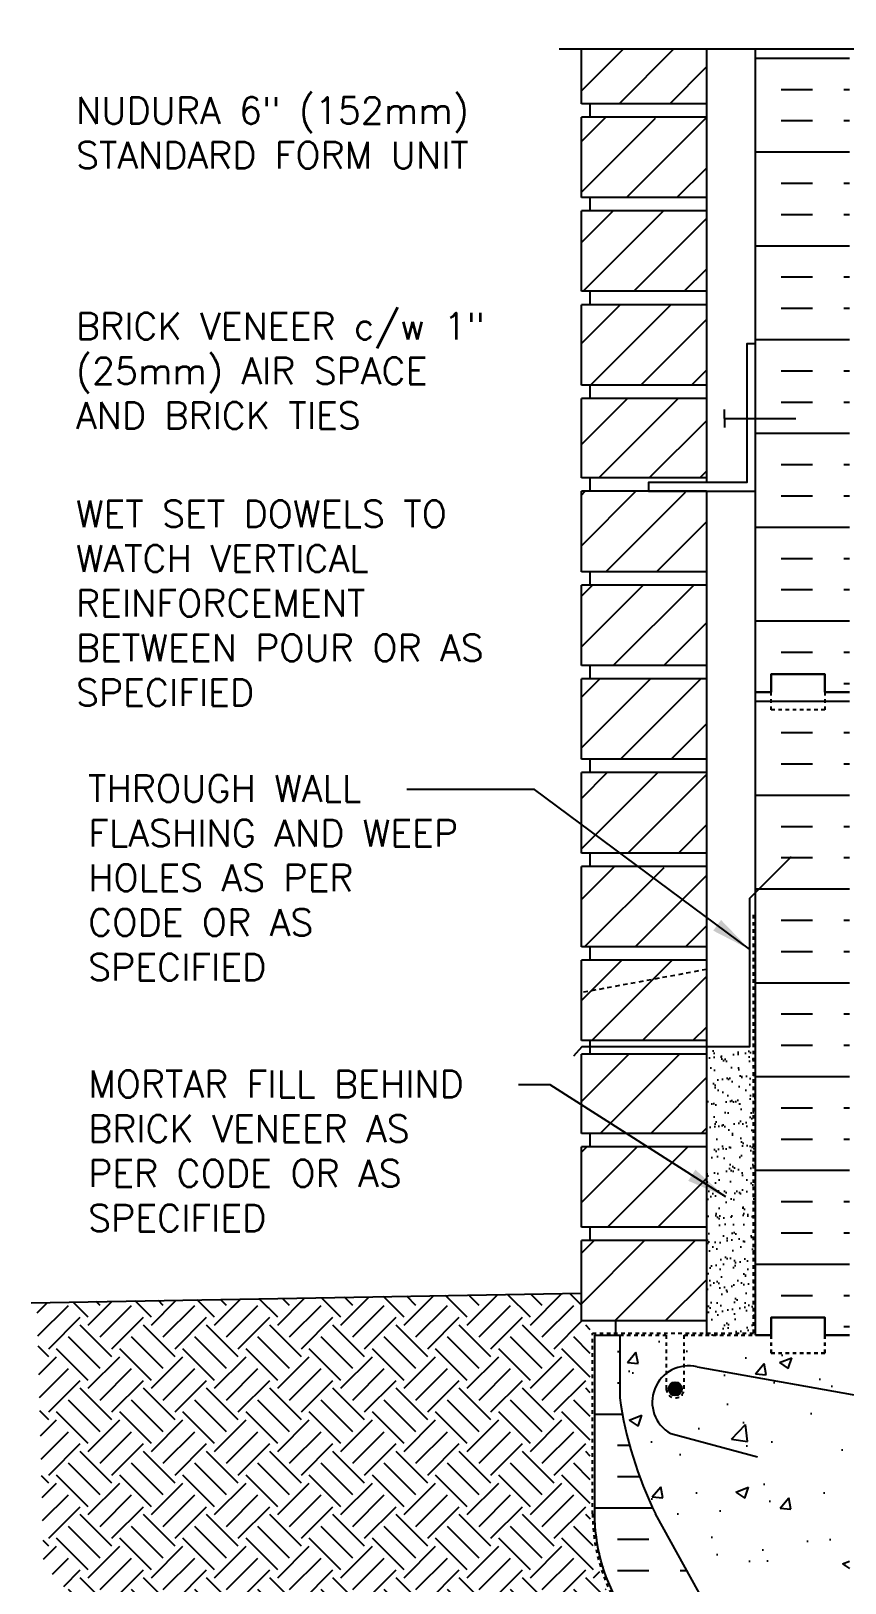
# Model space of a CAD drawing. Header units: inches. Extents: x 25.8 to 77.9, y -14.5 to 56.3.
# Drawn here: x 25.78 to 48.55, y 12.32 to 55.75 of the extents above; entities that cross this region are included whole.
import ezdxf

# ---------------------------------------------------------------- set-up
doc = ezdxf.new("R2010")
doc.units = ezdxf.units.IN
doc.header["$LTSCALE"] = 0.5
doc.header["$MEASUREMENT"] = 0
for name, pattern in [('DASHED2', [0.375, 0.25, -0.125]), ('DASHEDX2', [1.5, 1, -0.5]), ('HIDDEN2', [0.1875, 0.125, -0.0625])]:
    doc.linetypes.add(name, pattern=pattern)
for name, color, linetype in [('HATCH', 12, 'Continuous'), ('Hidden2', 12, 'HIDDEN2'), ('line25', 2, 'Continuous'), ('LINE3', 3, 'Continuous'), ('LINE50', 5, 'Continuous'), ('LINE9', 9, 'Continuous'), ('TEXT', 4, 'Continuous')]:
    doc.layers.add(name, color=color, linetype=linetype)
doc.styles.add('DIM', font='romans.shx', dxfattribs={"width": 0.7})
doc.styles.add('ROMANS', font='romans.shx', dxfattribs={"height": 1.125})
doc.dimstyles.new('ext_12', dxfattribs={"dimscale": 12, "dimtxt": 0.09375, "dimasz": 0.09375, "dimexe": 0.09375, "dimexo": 0.0625, "dimgap": 0.0625, "dimtad": 1, "dimdec": 1, "dimzin": 3, "dimdsep": 46, "dimlunit": 4, "dimtxsty": 'DIM', "dimcen": 0.09, "dimdle": 0.09375, "dimclrt": 4, "dimadec": 0, "dimazin": 0, "dimtfac": 1, "dimtdec": 1, "dimtmove": 2, "dimatfit": 3, "dimfxl": 1, "dimfrac": 2, "dimtolj": 1, "dimtzin": 0, "dimarcsym": 0})

msp = doc.modelspace()

# ---------------------------------------------------------------- hatches: boundary and pattern name
at = {"layer": 'HATCH'}
h = msp.add_hatch(dxfattribs=at)
h.set_pattern_fill('INSUL', color=256, scale=7, style=0)
h.set_pattern_definition([(0, (-2877.4856, -359.7554), (0, 2.625), []), (0, (-2877.4856, -358.8804), (0, 2.625), [0.875, -0.875]), (0, (-2877.4856, -358.0054), (0, 2.625), [0.875, -0.875])])
h.paths.add_polyline_path([(46.051, 37.254), (46.488, 37.254), (46.488, 37.754), (47.988, 37.754), (47.988, 37.254), (48.676, 37.254), (48.676, 55.254), (47.988, 55.254), (47.988, 55.754), (46.488, 55.754), (46.488, 55.254), (46.051, 55.254)])
h = msp.add_hatch(dxfattribs=at)
h.set_pattern_fill('ANSI31', color=256, scale=8, style=0)
h.set_pattern_definition([(45, (34.8746, -11.6206), (-0.707107, 0.707107), [])])
h.paths.add_polyline_path([(44.676, 21.904), (41.176, 21.904), (41.176, 19.654), (44.676, 19.654)])
h.paths.add_polyline_path([(44.676, 24.529), (41.176, 24.529), (41.176, 22.279), (44.676, 22.279)])
h.paths.add_polyline_path([(44.676, 27.124), (41.176, 27.124), (41.176, 24.904), (44.676, 24.904)])
h.paths.add_polyline_path([(44.676, 29.749), (41.176, 29.749), (41.176, 27.499), (44.676, 27.499)])
h.paths.add_polyline_path([(44.676, 32.349), (43.051, 32.349), (43.051, 32.374), (41.176, 32.374), (41.176, 30.124), (44.676, 30.124)])
h.paths.add_polyline_path([(44.676, 34.999), (41.176, 34.999), (41.176, 32.749), (44.676, 32.749)])
h.paths.add_polyline_path([(44.676, 37.624), (41.176, 37.624), (41.176, 35.374), (44.676, 35.374)])
h.paths.add_polyline_path([(44.676, 40.249), (41.176, 40.249), (41.176, 37.999), (44.676, 37.999)])
h.paths.add_polyline_path([(44.676, 42.849), (43.051, 42.849), (43.051, 42.874), (41.176, 42.874), (41.176, 40.624), (44.676, 40.624)])
h.paths.add_polyline_path([(44.676, 45.47), (41.176, 45.47), (41.176, 43.249), (44.676, 43.249)])
h.paths.add_polyline_path([(44.676, 48.095), (41.176, 48.095), (41.176, 45.845), (44.676, 45.845)])
h.paths.add_polyline_path([(44.676, 50.72), (41.176, 50.72), (41.176, 48.47), (44.676, 48.47)])
h.paths.add_polyline_path([(44.676, 53.32), (43.051, 53.32), (43.051, 53.345), (41.176, 53.345), (41.176, 51.095), (44.676, 51.095)])
h.paths.add_polyline_path([(44.676, 55.254), (41.176, 55.254), (41.176, 53.72), (44.676, 53.72)])
h = msp.add_hatch(dxfattribs=at)
h.set_pattern_fill('INSUL', color=256, scale=7, style=0)
h.set_pattern_definition([(0, (-2877.4856, -377.7554), (0, 2.625), []), (0, (-2877.4856, -376.8804), (0, 2.625), [0.875, -0.875]), (0, (-2877.4856, -376.0054), (0, 2.625), [0.875, -0.875])])
h.paths.add_polyline_path([(46.051, 19.254), (46.488, 19.254), (46.488, 19.754), (47.988, 19.754), (47.988, 19.254), (48.676, 19.254), (48.676, 37.254), (47.988, 37.254), (47.988, 37.754), (46.488, 37.754), (46.488, 37.254), (46.051, 37.254)])
h = msp.add_hatch(dxfattribs=at)
h.set_pattern_fill('AR-SAND', color=256, scale=0.25, style=0)
h.set_pattern_definition([(37.5, (-40.90673, 50.69425), (-0.0157483, 0.481706), [0, -0.38, 0, -0.425, 0, -0.40625]), (7.5, (-40.9067, 50.69425), (0.442444, 0.7055365), [0, -0.205, 0, -0.3425, 0, -0.13125]), (327.5, (-41.21423, 50.69425), (0.7785355, 0.0014148), [0, -0.125, 0, -0.45, 0, -0.5875]), (317.5, (-41.2142, 50.69425), (0.7515317, 0.219419), [0, -0.0625, 0, -0.295, 0, -0.3375])])
h.paths.add_polyline_path([(46.051, 27.324), (45.877, 27.324), (44.676, 27.324), (44.676, 19.254), (46.051, 19.254)])
h = msp.add_hatch(dxfattribs=at)
h.set_pattern_fill('EARTH', color=256, scale=5, angle=45, style=0)
h.set_pattern_definition([(45, (-40.9067, 50.6942), (1e-16, 1.767767), [1.25, -1.25]), (45, (-41.2382, 51.0257), (1e-16, 1.767767), [1.25, -1.25]), (45, (-41.5696, 51.3572), (1e-16, 1.767767), [1.25, -1.25]), (135, (-41.5696, 51.5781), (-1.767767, 2e-16), [1.25, -1.25]), (135, (-41.2382, 51.9096), (-1.767767, 2e-16), [1.25, -1.25]), (135, (-40.9067, 52.241), (-1.767767, 2e-16), [1.25, -1.25])])
edge = h.paths.add_edge_path()
edge.add_line((36.823, 9.404), (36.823, 8.056))
edge.add_line((36.823, 8.056), (40.866, 8.056))
edge.add_line((40.866, 8.056), (40.866, 6.231))
edge.add_line((40.866, 6.231), (42.373, 6.182))
edge.add_line((42.373, 6.182), (42.448, 6.133))
edge.add_line((42.448, 6.133), (42.523, 6.083))
edge.add_line((42.523, 6.083), (42.598, 6.032))
edge.add_line((42.598, 6.032), (42.671, 5.981))
edge.add_line((42.671, 5.981), (42.744, 5.929))
edge.add_line((42.744, 5.929), (42.816, 5.876))
edge.add_line((42.816, 5.876), (42.887, 5.823))
edge.add_line((42.887, 5.823), (42.957, 5.769))
edge.add_line((42.957, 5.769), (43.026, 5.714))
edge.add_line((43.026, 5.714), (43.094, 5.659))
edge.add_line((43.094, 5.659), (43.162, 5.603))
edge.add_line((43.162, 5.603), (43.228, 5.546))
edge.add_line((43.228, 5.546), (43.294, 5.488))
edge.add_line((43.294, 5.488), (43.359, 5.43))
edge.add_line((43.359, 5.43), (43.422, 5.371))
edge.add_line((43.422, 5.371), (43.485, 5.311))
edge.add_line((43.485, 5.311), (43.547, 5.251))
edge.add_line((43.547, 5.251), (43.608, 5.19))
edge.add_line((43.608, 5.19), (43.668, 5.128))
edge.add_line((43.668, 5.128), (43.727, 5.065))
edge.add_line((43.727, 5.065), (43.784, 5.001))
edge.add_line((43.784, 5.001), (43.841, 4.937))
edge.add_line((43.841, 4.937), (43.897, 4.872))
edge.add_line((43.897, 4.872), (43.952, 4.806))
edge.add_line((43.952, 4.806), (44.005, 4.739))
edge.add_line((44.005, 4.739), (44.058, 4.672))
edge.add_line((44.058, 4.672), (44.109, 4.603))
edge.add_line((44.109, 4.603), (44.16, 4.534))
edge.add_line((44.16, 4.534), (44.209, 4.464))
edge.add_line((44.209, 4.464), (44.257, 4.394))
edge.add_line((44.257, 4.394), (44.304, 4.322))
edge.add_line((44.304, 4.322), (44.35, 4.25))
edge.add_line((44.35, 4.25), (44.395, 4.176))
edge.add_line((44.395, 4.176), (44.438, 4.102))
edge.add_line((44.438, 4.102), (44.48, 4.027))
edge.add_line((44.48, 4.027), (44.521, 3.951))
edge.add_line((44.521, 3.951), (44.561, 3.874))
edge.add_line((44.561, 3.874), (44.6, 3.796))
edge.add_line((44.6, 3.796), (44.637, 3.718))
edge.add_line((44.637, 3.718), (44.674, 3.638))
edge.add_line((44.674, 3.638), (44.708, 3.558))
edge.add_line((44.708, 3.558), (44.742, 3.477))
edge.add_line((44.742, 3.477), (44.775, 3.394))
edge.add_line((44.775, 3.394), (44.806, 3.311))
edge.add_line((44.806, 3.311), (44.836, 3.228))
edge.add_line((44.836, 3.228), (44.865, 3.143))
edge.add_line((44.865, 3.143), (44.893, 3.058))
edge.add_line((44.893, 3.058), (44.921, 2.972))
edge.add_line((44.921, 2.972), (44.947, 2.885))
edge.add_line((44.947, 2.885), (44.972, 2.798))
edge.add_line((44.972, 2.798), (44.997, 2.71))
edge.add_line((44.997, 2.71), (45.021, 2.622))
edge.add_line((45.021, 2.622), (45.044, 2.533))
edge.add_line((45.044, 2.533), (45.066, 2.444))
edge.add_line((45.066, 2.444), (45.088, 2.354))
edge.add_line((45.088, 2.354), (45.109, 2.264))
edge.add_line((45.109, 2.264), (45.13, 2.173))
edge.add_line((45.13, 2.173), (45.15, 2.082))
edge.add_line((45.15, 2.082), (45.17, 1.991))
edge.add_line((45.17, 1.991), (45.19, 1.9))
edge.add_line((45.19, 1.9), (45.209, 1.808))
edge.add_line((45.209, 1.808), (45.227, 1.716))
edge.add_line((45.227, 1.716), (45.246, 1.624))
edge.add_line((45.246, 1.624), (45.264, 1.531))
edge.add_line((45.264, 1.531), (45.283, 1.439))
edge.add_line((45.283, 1.439), (45.301, 1.347))
edge.add_line((45.301, 1.347), (45.319, 1.254))
edge.add_line((45.319, 1.254), (45.991, 1.254))
edge.add_line((45.991, 1.254), (45.991, 5.137))
edge.add_arc((45.039, 5.154), 0.952, 358.9548, 381.9741)
edge.add_line((45.922, 5.51), (44.654, 7.596))
edge.add_line((44.654, 7.596), (44.511, 7.596))
edge.add_line((44.511, 7.596), (42.113, 11.69))
edge.add_arc((46.551, 14.254), 5.125, 180, 210.0158, ccw=False)
edge.add_line((41.426, 14.254), (41.426, 19.654))
edge.add_line((41.426, 19.654), (41.176, 19.654))
edge.add_line((41.176, 19.654), (41.176, 20.432))
edge.add_line((41.176, 20.432), (25.943, 20.166))
edge.add_line((25.943, 20.166), (26.132, 12.839))
edge.add_line((26.132, 12.839), (26.195, 12.77))
edge.add_line((26.195, 12.77), (26.257, 12.701))
edge.add_line((26.257, 12.701), (26.32, 12.632))
edge.add_line((26.32, 12.632), (26.382, 12.563))
edge.add_line((26.382, 12.563), (26.445, 12.494))
edge.add_line((26.445, 12.494), (26.508, 12.425))
edge.add_line((26.508, 12.425), (26.571, 12.357))
edge.add_line((26.571, 12.357), (26.634, 12.289))
edge.add_line((26.634, 12.289), (26.697, 12.221))
edge.add_line((26.697, 12.221), (26.76, 12.154))
edge.add_line((26.76, 12.154), (26.824, 12.087))
edge.add_line((26.824, 12.087), (26.887, 12.021))
edge.add_line((26.887, 12.021), (26.951, 11.954))
edge.add_line((26.951, 11.954), (27.016, 11.889))
edge.add_line((27.016, 11.889), (27.08, 11.824))
edge.add_line((27.08, 11.824), (27.145, 11.759))
edge.add_line((27.145, 11.759), (27.21, 11.695))
edge.add_line((27.21, 11.695), (27.276, 11.632))
edge.add_line((27.276, 11.632), (27.342, 11.569))
edge.add_line((27.342, 11.569), (27.408, 11.507))
edge.add_line((27.408, 11.507), (27.475, 11.446))
edge.add_line((27.475, 11.446), (27.542, 11.386))
edge.add_line((27.542, 11.386), (27.609, 11.326))
edge.add_line((27.609, 11.326), (27.677, 11.267))
edge.add_line((27.677, 11.267), (27.745, 11.209))
edge.add_line((27.745, 11.209), (27.814, 11.152))
edge.add_line((27.814, 11.152), (27.883, 11.096))
edge.add_line((27.883, 11.096), (27.953, 11.041))
edge.add_line((27.953, 11.041), (28.024, 10.987))
edge.add_line((28.024, 10.987), (28.095, 10.934))
edge.add_line((28.095, 10.934), (28.166, 10.882))
edge.add_line((28.166, 10.882), (28.238, 10.83))
edge.add_line((28.238, 10.83), (28.31, 10.78))
edge.add_line((28.31, 10.78), (28.383, 10.73))
edge.add_line((28.383, 10.73), (28.456, 10.682))
edge.add_line((28.456, 10.682), (28.53, 10.634))
edge.add_line((28.53, 10.634), (28.604, 10.587))
edge.add_line((28.604, 10.587), (28.679, 10.541))
edge.add_line((28.679, 10.541), (28.754, 10.496))
edge.add_line((28.754, 10.496), (28.762, 10.491))
edge.add_line((28.762, 10.491), (32.045, 10.399))
edge.add_line((32.045, 10.399), (32.045, 9.404))
edge.add_line((32.045, 9.404), (36.823, 9.404))
h = msp.add_hatch(dxfattribs=at)
h.set_pattern_fill('INSUL', color=256, scale=7, style=0)
h.set_pattern_definition([(0, (-2953.8148, -421.328), (0, 2.625), []), (0, (-2953.8148, -420.453), (0, 2.625), [0.875, -0.875]), (0, (-2953.8148, -419.578), (0, 2.625), [0.875, -0.875])])
h.paths.add_polyline_path([(43.251, 14.254, -0.079579), (42.251, 17.504), (42.251, 19.254), (41.551, 19.254), (41.551, 14.254, 0.131652), (42.221, 11.754), (45.959, 5.604, -0.10438), (46.051, 5.129), (46.051, 1.254), (46.488, 1.254), (46.488, 1.754), (47.988, 1.754), (47.988, 1.254), (48.676, 1.254), (48.676, 4.504), (48.426, 4.504), (48.426, 4.879)])
h = msp.add_hatch(dxfattribs=at)
h.set_pattern_fill('AR-CONC', color=256, scale=0.5, style=0)
h.paths.add_polyline_path([(48.426, 4.879), (48.426, 4.504), (48.676, 4.504), (48.676, 17.755), (44.764, 18.454, 0.119457), (44.051, 18.407), (44.051, 17.754, -1), (43.551, 17.754), (43.551, 19.254), (42.251, 19.254), (42.251, 17.504, 0.079579), (43.251, 14.254)])
h.paths.add_polyline_path([(48.676, 19.254), (47.988, 19.254), (47.988, 18.754), (46.488, 18.754), (46.488, 19.254), (46.051, 19.254), (44.051, 19.254), (44.051, 18.407, -0.119457), (44.764, 18.454), (48.676, 17.755)], flags=17)
at = {"layer": 'LINE3'}
msp.add_hatch(color=256, dxfattribs=at).paths.add_polyline_path([(43.613, 17.754, 1), (43.988, 17.754, 1)])

# ---------------------------------------------------------------- linework, layer by layer
at = {"layer": 'Hidden2', "color": 9}
for p, q in [((42.251, 19.254), (43.551, 19.254)), ((44.051, 19.254), (46.051, 19.254))]:
    msp.add_line(p, q, dxfattribs=at)
at = {"layer": 'Hidden2'}
for p, q in [((42.251, 19.254), (43.551, 19.254)), ((43.551, 19.254), (43.551, 17.754)), ((44.051, 19.254), (46.051, 19.254)), ((44.051, 17.754), (44.051, 19.254))]:
    msp.add_line(p, q, dxfattribs=at)
msp.add_arc((43.801, 17.754), 0.25, 180, 0, dxfattribs=at)
at = {"layer": 'line25'}
for p, q in [((41.176, 53.72), (41.176, 55.254)), ((44.676, 55.254), (44.676, 43.124)), ((44.676, 53.72), (41.176, 53.72)), ((41.426, 53.345), (41.426, 53.72)), ((41.176, 51.095), (41.176, 53.345)), ((44.676, 53.345), (41.176, 53.345)), ((44.676, 51.095), (41.176, 51.095)), ((41.426, 50.72), (41.426, 51.095)), ((44.676, 50.72), (41.176, 50.72)), ((41.176, 48.47), (41.176, 50.72)), ((44.676, 48.47), (41.176, 48.47)), ((41.426, 48.095), (41.426, 48.47)), ((41.176, 45.845), (41.176, 48.095)), ((44.676, 48.095), (41.176, 48.095)), ((44.676, 45.845), (41.176, 45.845)), ((41.426, 45.47), (41.426, 45.845)), ((41.176, 43.249), (41.176, 45.47)), ((44.676, 45.47), (41.176, 45.47)), ((44.676, 43.249), (41.176, 43.249)), ((41.426, 42.874), (41.426, 43.249)), ((41.176, 40.624), (41.176, 42.874)), ((44.676, 42.874), (41.176, 42.874)), ((44.676, 42.874), (44.676, 19.279)), ((44.676, 40.624), (41.176, 40.624)), ((41.426, 40.249), (41.426, 40.624)), ((41.176, 37.999), (41.176, 40.249)), ((44.676, 40.249), (41.176, 40.249)), ((44.676, 37.999), (41.176, 37.999)), ((41.426, 37.624), (41.426, 37.999)), ((44.676, 37.624), (41.176, 37.624)), ((41.176, 35.374), (41.176, 37.624)), ((44.676, 35.374), (41.176, 35.374)), ((41.426, 34.999), (41.426, 35.374)), ((44.676, 34.999), (41.176, 34.999)), ((41.176, 32.749), (41.176, 34.999)), ((44.676, 32.749), (41.176, 32.749)), ((41.426, 32.374), (41.426, 32.749)), ((44.676, 32.374), (41.176, 32.374)), ((41.176, 30.124), (41.176, 32.374)), ((44.676, 30.124), (41.176, 30.124)), ((41.426, 29.749), (41.426, 30.124)), ((44.676, 29.749), (41.176, 29.749)), ((41.176, 27.499), (41.176, 29.749)), ((44.676, 27.499), (41.176, 27.499)), ((41.426, 27.124), (41.426, 27.499)), ((44.676, 27.124), (41.176, 27.124)), ((41.176, 24.904), (41.176, 27.124)), ((44.676, 24.904), (41.176, 24.904)), ((41.426, 24.529), (41.426, 24.904)), ((44.676, 24.529), (41.176, 24.529)), ((41.176, 22.279), (41.176, 24.529)), ((44.676, 22.279), (41.176, 22.279)), ((41.426, 21.904), (41.426, 22.279)), ((44.676, 21.904), (41.176, 21.904)), ((41.176, 19.654), (41.176, 21.904)), ((44.676, 19.654), (41.176, 19.654)), ((42.126, 19.654), (42.126, 19.279)), ((42.251, 19.254), (42.251, 17.504)), ((48.426, 4.879), (43.251, 14.254))]:
    msp.add_line(p, q, dxfattribs=at)
msp.add_arc((52.896, 19.001), 10.75, 188.0028, 206.2026, dxfattribs=at)
at = {"layer": 'LINE3'}
for p, q in [((44.412, 18.368), (51.935, 17.025)), ((43.674, 16.503), (46.107, 15.851))]:
    msp.add_line(p, q, dxfattribs=at)
msp.add_circle((43.801, 17.754), 0.188, dxfattribs=at)
msp.add_arc((44.17, 17.385), 1.012, 76.184, 240.6907, dxfattribs=at)
at = {"layer": 'LINE50'}
for p, q in [((46.051, 37.254), (46.051, 55.254)), ((46.051, 19.254), (46.051, 37.254)), ((25.776, 20.163), (41.176, 20.432))]:
    msp.add_line(p, q, dxfattribs=at)
for points in [[(46.051, 37.254), (46.488, 37.254), (46.488, 37.754), (47.988, 37.754), (47.988, 37.254), (48.676, 37.254)], [(48.676, 37.254), (47.988, 37.254), (47.988, 37.754), (46.488, 37.754), (46.488, 37.254), (46.051, 37.254)], [(48.676, 19.254), (47.988, 19.254), (47.988, 19.754), (46.488, 19.754), (46.488, 19.254), (46.051, 19.254)], [(46.051, 19.254), (46.488, 19.254), (46.488, 19.754), (47.988, 19.754), (47.988, 19.254), (48.676, 19.254)], [(46.051, 19.254), (46.488, 19.254), (46.488, 19.754), (47.988, 19.754), (47.988, 19.254), (48.676, 19.254)]]:
    msp.add_lwpolyline(points, dxfattribs=at)
msp.add_lwpolyline([(46.051, 1.254), (46.051, 5.129, 0.10438), (45.959, 5.604), (42.221, 11.754, -0.131652), (41.551, 14.254), (41.551, 19.254), (42.251, 19.254)], format="xyb", dxfattribs=at)
at = {"layer": 'LINE9'}
for p, q in [((40.551, 55.254), (50.676, 55.254)), ((45.176, 44.912), (45.176, 45.162)), ((45.176, 44.912), (47.176, 44.912)), ((45.176, 44.912), (45.176, 44.662)), ((45.877, 31.474), (47.051, 32.648))]:
    msp.add_line(p, q, dxfattribs=at)
at = {"layer": 'LINE9', "linetype": 'DASHEDX2', "ltscale": 0.1}
msp.add_line((45.988, 19.317), (45.988, 31.092), dxfattribs=at)
at = {"layer": 'LINE9', "linetype": 'DASHED2'}
msp.add_line((44.676, 29.49), (41.176, 28.842), dxfattribs=at)
at = {"layer": 'LINE9'}
msp.add_lwpolyline([(46.051, 46.999), (45.801, 46.999), (45.801, 43.124), (43.051, 43.124), (43.051, 42.874), (46.051, 42.874)], close=True, dxfattribs=at)
at = {"layer": 'LINE9', "linetype": 'DASHED2', "ltscale": 0.15}
for points in [[(47.988, 37.254), (47.988, 37.254), (47.988, 36.754), (46.488, 36.754), (46.488, 37.254), (46.488, 37.254)], [(47.988, 19.254), (47.988, 19.254), (47.988, 18.754), (46.488, 18.754), (46.488, 19.254), (46.488, 19.254)]]:
    msp.add_lwpolyline(points, dxfattribs=at)
at = {"layer": 'LINE9'}
msp.add_lwpolyline([(45.877, 31.474), (45.877, 27.324), (41.189, 27.324), (40.951, 27.065)], dxfattribs=at)
at = {"layer": 'LINE9', "linetype": 'DASHEDX2', "ltscale": 0.1}
msp.add_lwpolyline([(45.988, 1.254), (45.988, 5.13, 0.103464), (45.903, 5.576), (42.167, 11.722, -0.131688), (41.488, 14.254), (41.488, 19.317), (45.988, 19.317)], format="xyb", dxfattribs=at)
at = {"layer": 'LINE9', "color": 8, "linetype": 'DASHED2', "ltscale": 0.15}
msp.add_lwpolyline([(46.488, 19.254), (46.488, 19.254), (46.488, 18.754), (47.988, 18.754), (47.988, 19.254), (47.988, 19.254)], dxfattribs=at)
at = {"layer": 'TEXT'}
for points in [[(47.85, 53.506, 0, 0.36, 0), (46.77, 53.506, 0, 0, 0), (39.637, 53.506, 0, 0, 0)], [(41.369, 48.92, 0, 0.36, 0), (40.289, 48.92, 0, 0, 0), (38.289, 48.92, 0, 0, 0)], [(50.538, 42.171, 0, 0.36, 0), (49.458, 42.171, 0, 0, 0), (39.441, 42.171, 0, 0, 0)]]:
    msp.add_lwpolyline(points, format="xyseb", dxfattribs=at)

# ---------------------------------------------------------------- texts
at = {"layer": 'TEXT', "char_height": 0.75, "style": 'ROMANS'}
for s, insert, width, attachment_point in [('NUDURA 6" (152mm) STANDARD FORM UNIT', (27.031, 51.906), 12.801, 7), ('BRICK VENEER c/w 1" (25mm) AIR SPACE AND BRICK TIES', (27.031, 44.62), 12.801, 7), ('WET SET DOWELS TO WATCH VERTICAL REINFORCEMENT BETWEEN POUR OR AS SPECIFIED', (27.031, 36.867), 12.801, 7), ('THROUGH WALL FLASHING AND WEEP HOLES AS PER CODE OR AS SPECIFIED', (27.372, 32.057), 11.43486, 4), ('MORTAR FILL BEHIND BRICK VENEER AS PER CODE OR AS SPECIFIED', (27.372, 24.409), 12.12342, 4)]:
    msp.add_mtext(s, dxfattribs=dict(at, insert=insert, width=width, attachment_point=attachment_point))

# ---------------------------------------------------------------- leaders
at = {"layer": 'TEXT'}
for points in [[(45.877, 30.055), (39.862, 34.528), (36.292, 34.528)], [(45.214, 23.126), (40.306, 26.26), (39.414, 26.26)]]:
    msp.add_leader(points, dimstyle='ext_12', dxfattribs=at)

doc.saveas('drawing.dxf')
